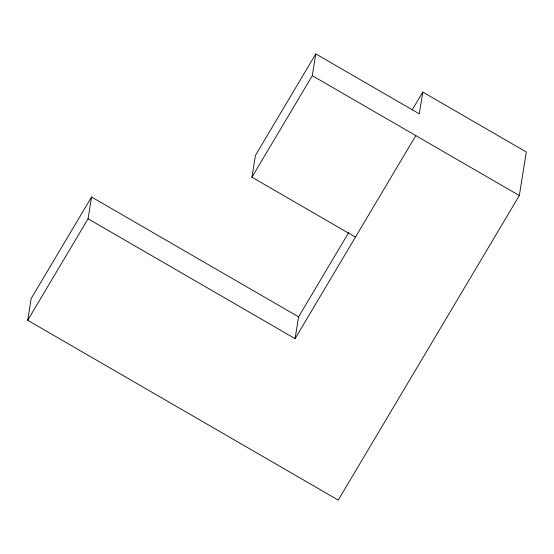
<?xml version="1.0" encoding="UTF-8"?>
<svg xmlns="http://www.w3.org/2000/svg" width="554" height="554" viewBox="0 0 554 554"><rect width="100%" height="100%" fill="white"/><g stroke="black" fill="none" stroke-linecap="round" stroke-linejoin="round"><path stroke-width="0.83" d="M412.211 109.851L422.785 92.068L526.3 151.997L519.327 195.541L338.245 500.089L27.7 320.302L31.19 298.53L91.548 197.016L298.578 316.867L295.088 338.646L88.058 218.788L91.548 197.016M355.446 237.133L251.938 177.204L255.422 155.425L315.787 53.911L419.295 113.84L422.785 92.068M251.938 177.204L312.297 75.683L315.787 53.911M27.7 320.302L88.058 218.788M298.578 316.867L348.805 232.396M295.088 338.646L415.812 135.612M312.297 75.683L519.327 195.541"/></g></svg>
